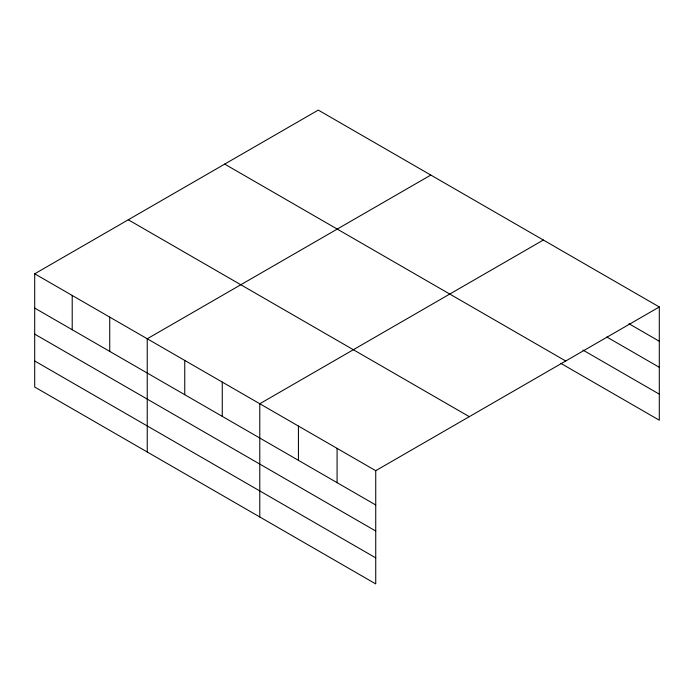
<?xml version="1.0" encoding="UTF-8"?>
<svg xmlns="http://www.w3.org/2000/svg" width="694" height="694" viewBox="0 0 694 694"><rect width="100%" height="100%" fill="white"/><g stroke="black" fill="none" stroke-linecap="round" stroke-linejoin="round"><path stroke-width="1.04" d="M375.732 531.023L375.732 470.688L34.7 273.8L34.7 387.026L375.732 583.914L375.732 531.023L34.7 334.126M560.83 363.352L659.3 420.2L659.3 306.974L318.268 110.086L34.7 273.8M430.809 175.062L147.241 338.776L147.241 452.002M543.35 240.029L259.782 403.752L259.782 516.978M375.732 470.688L659.3 306.974M628.929 323.716L659.3 341.248M606.842 337.024L659.3 367.308M582.917 350.054L659.3 394.149M224.691 164.105L565.723 361.001M128.277 219.772L469.309 416.669M34.7 308.075L375.732 504.972M34.7 360.975L375.732 557.863M337.084 448.376L337.084 482.651M298.429 426.064L298.429 460.339M222.271 382.09L222.271 416.365M184.751 360.429L184.751 394.713M109.73 317.115L109.73 351.39M72.211 295.462L72.211 329.737"/></g></svg>
